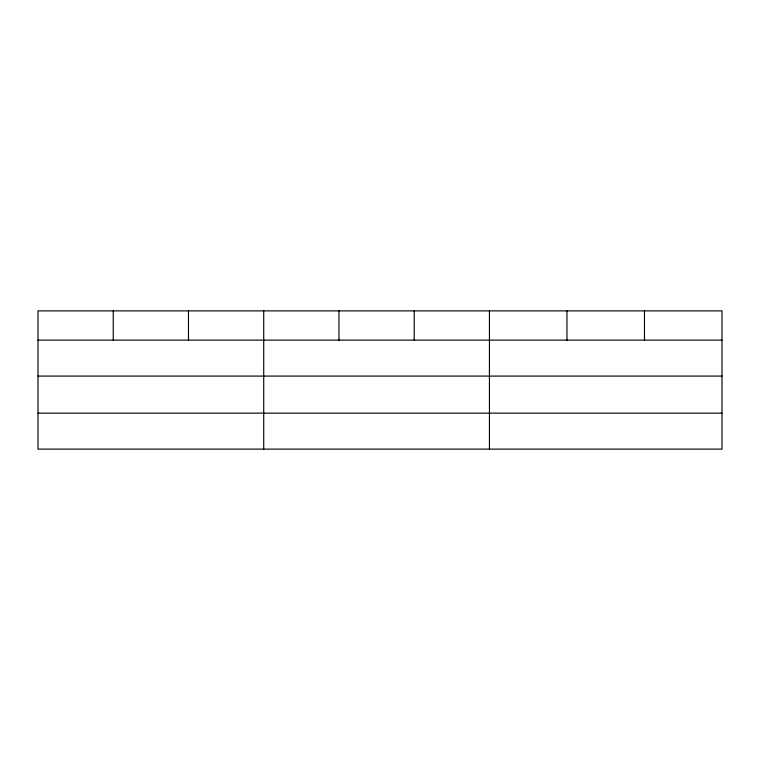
<?xml version="1.0" encoding="UTF-8"?>
<svg xmlns="http://www.w3.org/2000/svg" width="760" height="760" viewBox="0 0 760 760"><rect width="100%" height="100%" fill="white"/><g stroke="black" fill="none" stroke-linecap="round" stroke-linejoin="round"><path stroke-width="1.14" d="M722 376.086L722 310.878L38 310.878L38 449.122L722 449.122L722 376.086L38 376.086M38 340.119L722 340.119M38 413.145L722 413.145M644.48 310.878L644.48 340.119M566.96 310.878L566.96 340.119M489.44 310.878L489.44 449.122M414.2 310.878L414.2 340.119M338.96 310.878L338.96 340.119M263.72 310.878L263.72 449.122M188.48 310.878L188.48 340.119M113.24 310.878L113.24 340.119"/></g></svg>
